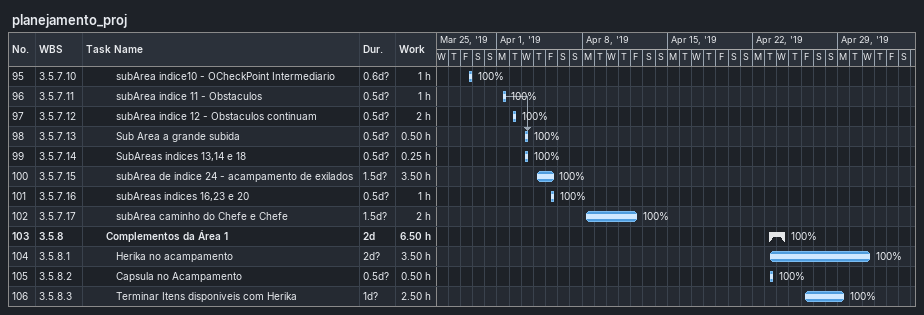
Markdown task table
planejamento_proj

| ID | WBS | Task | Duration | Start | Finish | Predecessors | % complete | Work (h) |
|---|---|---|---|---|---|---|---|---|
| 95 | 3.5.7.10 | subArea indice10 - OCheckPoint Intermediario | 0.6d? | 2019-03-29 | 2019-03-29 |  | 100 | 1 |
| 96 | 3.5.7.11 | subArea indice 11 - Obstaculos | 0.5d? | 2019-04-01 | 2019-04-01 |  | 100 | 1 |
| 97 | 3.5.7.12 | subArea indice 12 - Obstaculos continuam | 0.5d? | 2019-04-02 | 2019-04-02 |  | 100 | 2 |
| 98 | 3.5.7.13 | Sub Area a grande subida | 0.5d? | 2019-04-03 | 2019-04-03 | 96 | 100 | 0.50 |
| 99 | 3.5.7.14 | SubAreas indices 13,14 e 18 | 0.5d? | 2019-04-03 | 2019-04-03 |  | 100 | 0.25 |
| 100 | 3.5.7.15 | subArea de indice 24 - acampamento de exilados | 1.5d? | 2019-04-04 | 2019-04-05 |  | 100 | 3.50 |
| 101 | 3.5.7.16 | subAreas indices 16,23 e 20 | 0.5d? | 2019-04-05 | 2019-04-05 |  | 100 | 1 |
| 102 | 3.5.7.17 | subArea caminho do Chefe e Chefe | 1.5d? | 2019-04-08 | 2019-04-12 |  | 100 | 2 |
| 103 | 3.5.8 | **Complementos da Área 1** | 2d | 2019-04-23 | 2019-04-24 |  | 100 | 6.50 |
| 104 | 3.5.8.1 | Herika no acampamento | 2d? | 2019-04-23 | 2019-05-01 |  | 100 | 3.50 |
| 105 | 3.5.8.2 | Capsula no Acampamento | 0.5d? | 2019-04-23 | 2019-04-23 |  | 100 | 0.50 |
| 106 | 3.5.8.3 | Terminar Itens disponiveis com Herika | 1d? | 2019-04-26 | 2019-04-29 |  | 100 | 2.50 |
